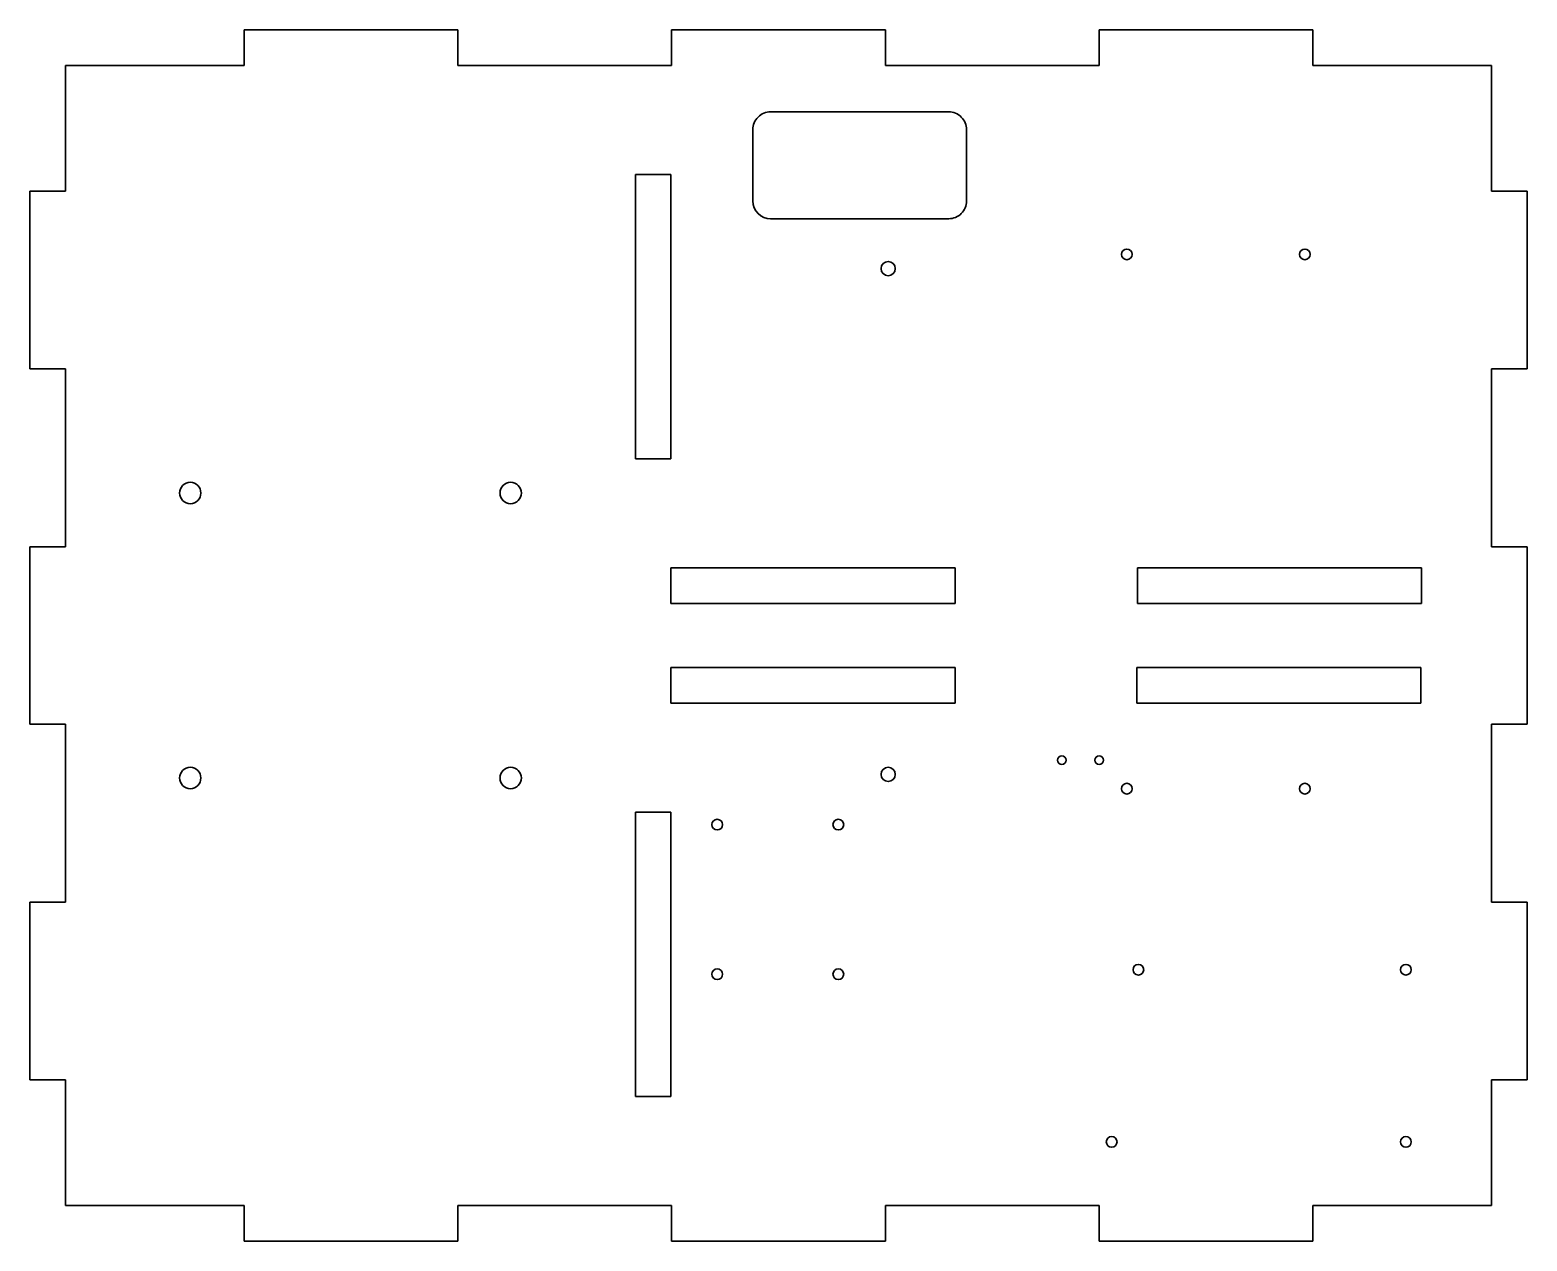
# Model space of a CAD drawing. Extents: x 384 to 805, y 250 to 590.
import ezdxf

# ---------------------------------------------------------------- set-up
doc = ezdxf.new("R2010")
doc.units = 0

msp = doc.modelspace()

# ---------------------------------------------------------------- linework, layer by layer
at = {"color": 7, "lineweight": 35}
for p, q in [((444.5, 590.5), (504.5, 590.5)), ((564.5, 590.5), (624.5, 590.5)), ((684.5, 590.5), (744.5, 590.5)), ((394.299988, 580.5), (444.5, 580.5)), ((394.299988, 545.200012), (394.299988, 580.5)), ((504.5, 580.5), (564.5, 580.5)), ((624.5, 580.5), (684.5, 580.5)), ((744.5, 580.5), (794.699951, 580.5)), ((794.699951, 545.200012), (794.699951, 580.5)), ((592.299988, 567.5), (642.299988, 567.5)), ((587.299988, 542.5), (587.299988, 562.5)), ((647.299988, 562.5), (647.299988, 542.5)), ((554.299988, 549.900024), (554.299988, 470.100006)), ((564.299988, 470.100006), (564.299988, 549.900024)), ((384.299988, 495.399994), (384.299988, 545.200012)), ((804.699951, 545.200012), (804.699951, 495.399994)), ((642.299988, 537.5), (592.299988, 537.5)), ((394.299988, 445.399994), (394.299988, 495.399994)), ((794.699951, 495.399994), (794.699951, 445.399994)), ((384.299988, 395.600006), (384.299988, 445.399994)), ((804.699951, 445.399994), (804.699951, 395.600006)), ((564.299988, 439.5), (644.099976, 439.5)), ((695.299988, 439.5), (775.099976, 439.5)), ((644.099976, 429.5), (564.299988, 429.5)), ((775.099976, 429.5), (695.299988, 429.5)), ((564.299988, 411.5), (644.099976, 411.5)), ((695.099976, 411.5), (774.900024, 411.5)), ((644.099976, 401.5), (564.299988, 401.5)), ((774.900024, 401.5), (695.099976, 401.5)), ((394.299988, 345.600006), (394.299988, 395.600006)), ((794.699951, 395.600006), (794.699951, 345.600006)), ((554.299988, 370.899994), (554.299988, 291.100006)), ((564.299988, 291.100006), (564.299988, 370.899994)), ((384.299988, 295.799988), (384.299988, 345.600006)), ((804.699951, 345.600006), (804.699951, 295.799988)), ((394.299988, 260.5), (394.299988, 295.799988)), ((794.699951, 295.799988), (794.699951, 260.5)), ((444.5, 260.5), (394.299988, 260.5)), ((564.5, 260.5), (504.5, 260.5)), ((684.5, 260.5), (624.5, 260.5)), ((794.699951, 260.5), (744.5, 260.5)), ((504.5, 250.5), (444.5, 250.5)), ((624.5, 250.5), (564.5, 250.5)), ((744.5, 250.5), (684.5, 250.5))]:
    msp.add_line(p, q, dxfattribs=at)
at = {"color": 7, "lineweight": 35, "ltscale": 0.25}
for p, q in [((444.5, 580.5), (444.5, 590.5)), ((504.5, 590.5), (504.5, 580.5)), ((564.5, 580.5), (564.5, 590.5)), ((624.5, 590.5), (624.5, 580.5)), ((684.5, 580.5), (684.5, 590.5)), ((744.5, 590.5), (744.5, 580.5)), ((564.299988, 549.900024), (554.299988, 549.900024)), ((384.299988, 545.200012), (394.299988, 545.200012)), ((804.699951, 545.200012), (794.699951, 545.200012)), ((394.299988, 495.399994), (384.299988, 495.399994)), ((804.699951, 495.399994), (794.699951, 495.399994)), ((554.299988, 470.100006), (564.299988, 470.100006)), ((384.299988, 445.399994), (394.299988, 445.399994)), ((794.699951, 445.399994), (804.699951, 445.399994)), ((564.299988, 429.5), (564.299988, 439.5)), ((644.099976, 439.5), (644.099976, 429.5)), ((695.299988, 429.5), (695.299988, 439.5)), ((775.099976, 439.5), (775.099976, 429.5)), ((564.299988, 401.5), (564.299988, 411.5)), ((644.099976, 411.5), (644.099976, 401.5)), ((695.099976, 401.5), (695.099976, 411.5)), ((774.900024, 411.5), (774.900024, 401.5)), ((394.299988, 395.600006), (384.299988, 395.600006)), ((804.699951, 395.600006), (794.699951, 395.600006)), ((564.299988, 370.899994), (554.299988, 370.899994)), ((384.299988, 345.600006), (394.299988, 345.600006)), ((794.699951, 345.600006), (804.699951, 345.600006)), ((394.299988, 295.799988), (384.299988, 295.799988)), ((804.699951, 295.799988), (794.699951, 295.799988)), ((554.299988, 291.100006), (564.299988, 291.100006)), ((444.5, 250.5), (444.5, 260.5)), ((504.5, 260.5), (504.5, 250.5)), ((564.5, 250.5), (564.5, 260.5)), ((624.5, 260.5), (624.5, 250.5)), ((684.5, 250.5), (684.5, 260.5)), ((744.5, 260.5), (744.5, 250.5))]:
    msp.add_line(p, q, dxfattribs=at)
at = {"color": 7, "lineweight": 35}
for centre, radius in [((625.299988, 523.5), 2), ((692.299988, 527.5), 1.5), ((742.299988, 527.5), 1.5), ((429.299988, 460.5), 3), ((519.299988, 460.5), 3), ((429.299988, 380.5), 3), ((519.299988, 380.5), 3), ((625.299988, 381.5), 2), ((674.049988, 385.5), 1.2), ((684.549988, 385.5), 1.2), ((692.299988, 377.5), 1.5), ((742.299988, 377.5), 1.5), ((577.299988, 367.399994), 1.5), ((611.299988, 367.399994), 1.5), ((695.549988, 326.666016), 1.5), ((770.682983, 326.666016), 1.5), ((577.299988, 325.399994), 1.5), ((611.299988, 325.399994), 1.5), ((688.057007, 278.329987), 1.5), ((770.682983, 278.329987), 1.5)]:
    msp.add_circle(centre, radius, dxfattribs=at)
for centre, start, end in [((592.299988, 562.5), 90.000003, 180.000005), ((642.299988, 562.5), 0, 90.000003), ((592.299988, 542.5), 180.000005, 269.999997), ((642.299988, 542.5), 269.999997, 360)]:
    msp.add_arc(centre, 5, start, end, dxfattribs=at)

doc.saveas('drawing.dxf')
